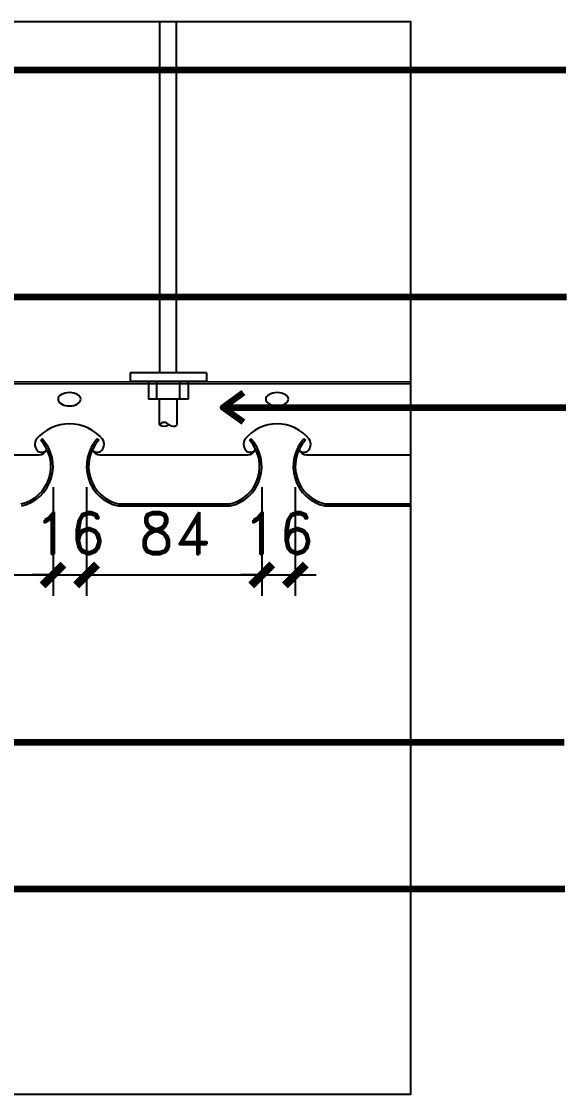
# Model space of a CAD drawing. Header units: millimetres. Extents: x -150677 to 588340, y -254013 to 149700.
# Drawn here: x 323979 to 324241, y -89184 to -88671 of the extents above; entities that cross this region are included whole.
import ezdxf

# ---------------------------------------------------------------- set-up
doc = ezdxf.new("R2010")
doc.units = ezdxf.units.MM
doc.header["$LTSCALE"] = 10
doc.header["$MEASUREMENT"] = 0
doc.styles.add('DIM', font='romand.shx')
doc.styles.get("Standard").update_dxf_attribs({"font": ''})
doc.styles.get('Standard').set_extended_font_data('SimSun')
doc.dimstyles.get("Standard").update_dxf_attribs({"dimscale": 100, "dimtxt": 3.5, "dimasz": 1, "dimexe": 2.5, "dimexo": 3, "dimgap": 1.5, "dimtad": 1, "dimdec": 0, "dimzin": 0, "dimdsep": 46, "dimtxsty": 'Standard', "dimblk": 'ARCHTICK', "dimcen": 0.09, "dimadec": 0, "dimazin": 0, "dimtfac": 1, "dimtdec": 0, "dimtix": 1, "dimtmove": 2, "dimatfit": 3, "dimfxl": 1, "dimtolj": 1, "dimtzin": 0, "dimarcsym": 0})

# ---------------------------------------------------------------- blocks, each defined once
blk = doc.blocks.new('_ArchTick')
at = {"color": 0, "linetype": 'ByBlock', "const_width": 0.4}
blk.add_lwpolyline([(-0.5, -0.5), (0.5, 0.5)], dxfattribs=at)
blk = doc.blocks.new('*D1639')
at = {"color": 252, "transparency": 16777216}
for p, q in [((323910.54, -88893.62), (323910.54, -88945.62)), ((323994.49, -88893.62), (323994.49, -88945.62)), ((323910.54, -88935.62), (323994.49, -88935.62))]:
    blk.add_line(p, q, dxfattribs=at)
at = {"layer": 'Defpoints', "color": 0, "transparency": 16777216}
for p in [(323910.54, -88883.62, 0), (323994.49, -88883.62, 0), (323994.49, -88935.62)]:
    blk.add_point(p, dxfattribs=at)
at = {"color": 252, "transparency": 16777216, "xscale": 10, "yscale": 10, "zscale": 10, "rotation": 180}
blk.add_blockref('_ArchTick', (323910.54, -88935.62), dxfattribs=at)
at = {"color": 252, "transparency": 16777216, "xscale": 10, "yscale": 10, "zscale": 10}
blk.add_blockref('_ArchTick', (323994.49, -88935.62), dxfattribs=at)
at = {"color": 33, "transparency": 16777216, "insert": (323952.52, -88915.62), "char_height": 20, "attachment_point": 5, "style": 'DIM'}
blk.add_mtext('\\A1;84', dxfattribs=at)
blk = doc.blocks.new('_Open90')
at = {"color": 0, "linetype": 'ByBlock', "lineweight": -2}
for p, q in [((0, 0), (-1, 0)), ((-0.5, 0.5), (0, 0)), ((0, 0), (-0.5, -0.5))]:
    blk.add_line(p, q, dxfattribs=at)
blk = doc.blocks.new('*D1640')
at = {"color": 252, "transparency": 16777216}
for p, q in [((323994.49, -88893.62), (323994.49, -88945.62)), ((324010.54, -88893.62), (324010.54, -88945.62)), ((323994.49, -88935.62), (323984.49, -88935.62)), ((323994.49, -88935.62), (324010.54, -88935.62)), ((324010.54, -88935.62), (324020.54, -88935.62))]:
    blk.add_line(p, q, dxfattribs=at)
at = {"layer": 'Defpoints', "color": 0, "transparency": 16777216}
for p in [(323994.49, -88883.62, 0), (324010.54, -88883.62, 0), (324010.54, -88935.62)]:
    blk.add_point(p, dxfattribs=at)
at = {"color": 252, "transparency": 16777216, "xscale": 10, "yscale": 10, "zscale": 10}
blk.add_blockref('_ArchTick', (323994.49, -88935.62), dxfattribs=at)
at = {"color": 252, "transparency": 16777216, "xscale": 10, "yscale": 10, "zscale": 10, "rotation": 180}
blk.add_blockref('_ArchTick', (324010.54, -88935.62), dxfattribs=at)
at = {"color": 33, "transparency": 16777216, "insert": (324002.52, -88915.62), "char_height": 20, "attachment_point": 5, "style": 'DIM'}
blk.add_mtext('\\A1;16', dxfattribs=at)
blk = doc.blocks.new('*D1641')
at = {"color": 252, "transparency": 16777216}
for p, q in [((324010.54, -88893.62), (324010.54, -88945.62)), ((324094.49, -88893.62), (324094.49, -88945.62)), ((324010.54, -88935.62), (324094.49, -88935.62))]:
    blk.add_line(p, q, dxfattribs=at)
at = {"layer": 'Defpoints', "color": 0, "transparency": 16777216}
for p in [(324010.54, -88883.62, 0), (324094.49, -88883.62, 0), (324094.49, -88935.62)]:
    blk.add_point(p, dxfattribs=at)
at = {"color": 252, "transparency": 16777216, "xscale": 10, "yscale": 10, "zscale": 10, "rotation": 180}
blk.add_blockref('_ArchTick', (324010.54, -88935.62), dxfattribs=at)
at = {"color": 252, "transparency": 16777216, "xscale": 10, "yscale": 10, "zscale": 10}
blk.add_blockref('_ArchTick', (324094.49, -88935.62), dxfattribs=at)
at = {"color": 33, "transparency": 16777216, "insert": (324052.52, -88915.62), "char_height": 20, "attachment_point": 5, "style": 'DIM'}
blk.add_mtext('\\A1;84', dxfattribs=at)
blk = doc.blocks.new('*D1642')
at = {"color": 252, "transparency": 16777216}
for p, q in [((324094.49, -88893.62), (324094.49, -88945.62)), ((324110.54, -88893.62), (324110.54, -88945.62)), ((324094.49, -88935.62), (324084.49, -88935.62)), ((324094.49, -88935.62), (324110.54, -88935.62)), ((324110.54, -88935.62), (324120.54, -88935.62))]:
    blk.add_line(p, q, dxfattribs=at)
at = {"layer": 'Defpoints', "color": 0, "transparency": 16777216}
for p in [(324094.49, -88883.62, 0), (324110.54, -88883.62, 0), (324110.54, -88935.62)]:
    blk.add_point(p, dxfattribs=at)
at = {"color": 252, "transparency": 16777216, "xscale": 10, "yscale": 10, "zscale": 10}
blk.add_blockref('_ArchTick', (324094.49, -88935.62), dxfattribs=at)
at = {"color": 252, "transparency": 16777216, "xscale": 10, "yscale": 10, "zscale": 10, "rotation": 180}
blk.add_blockref('_ArchTick', (324110.54, -88935.62), dxfattribs=at)
at = {"color": 33, "transparency": 16777216, "insert": (324102.52, -88915.62), "char_height": 20, "attachment_point": 5, "style": 'DIM'}
blk.add_mtext('\\A1;16', dxfattribs=at)

msp = doc.modelspace()

# ---------------------------------------------------------------- linework, layer by layer
at = {"color": 1}
for p, q in [((324045.64, -88838.77), (324045.64, -88670.51)), ((324053.64, -88838.77), (324053.64, -88670.51)), ((324068.01, -88838.77), (324031.36, -88838.77)), ((324031.36, -88838.77), (324031.36, -88842.97)), ((324068.01, -88838.77), (324068.01, -88842.95)), ((324068.01, -88842.95), (324031.36, -88842.96)), ((324040.2, -88842.96), (324040.2, -88851.34)), ((324059.26, -88842.96), (324059.26, -88851.34)), ((324059.26, -88851.34), (324040.2, -88851.34)), ((324045.49, -88863.7), (324045.49, -88851.34)), ((324053.88, -88863.94), (324053.88, -88851.34)), ((323916.91, -88878.04), (323987.79, -88878.04)), ((324016.91, -88878.04), (324087.79, -88878.04)), ((324115.91, -88878.04), (324165.79, -88878.04))]:
    msp.add_line(p, q, dxfattribs=at)
at = {"color": 8}
for p, q in [((324044.04, -88842.96), (324044.04, -88851.34)), ((324055.04, -88842.96), (324055.04, -88851.34))]:
    msp.add_line(p, q, dxfattribs=at)
at = {"color": 4}
for p, q in [((323989.33, -88870.44), (323988.6, -88871.12)), ((324015.7, -88870.44), (324016.44, -88871.12)), ((324089.33, -88870.44), (324088.6, -88871.12)), ((324114.7, -88870.44), (324115.44, -88871.12)), ((324025.68, -88901.54), (324079.36, -88901.54)), ((324124.68, -88901.54), (324165.79, -88901.54)), ((324025.67, -88902.54), (324079.36, -88902.54)), ((324124.67, -88902.54), (324165.79, -88902.54))]:
    msp.add_line(p, q, dxfattribs=at)
at = {"color": 252}
msp.add_lwpolyline([(323711.28, -88670.51), (324165.79, -88670.51), (324165.79, -89184.48), (323711.28, -89184.48)], close=True, dxfattribs=at)
at = {"color": 1}
for points in [[(323902.54, -88843.04), (324165.79, -88842.9)], [(323902.54, -88844.04), (324165.79, -88843.9)]]:
    msp.add_lwpolyline(points, dxfattribs=at)
for centre, radius, start, end in [((324002.35, -88884.03), 20.79, 40.0873, 139.9127), ((324047.77, -88865.49), 2.9, 40.2666, 141.7178), ((324047.68, -88860.36), 3.99, 236.7934, 305.1911), ((324052.14, -88861.09), 3.34, 229.498, 301.2816), ((324101.85, -88882.97), 19.73, 38.6726, 141.3274), ((323990.27, -88873), 4.49, 148.279, 230.4589), ((324014.43, -88873), 4.49, 309.5411, 31.721), ((324090.27, -88873), 4.49, 148.279, 230.4589), ((324113.43, -88873), 4.49, 309.5411, 31.721), ((323988.93, -88873.78), 3.09, 240.553, 321.3652), ((323987.63, -88873.91), 4.13, 272.2162, 334.1771), ((324017.07, -88873.91), 4.13, 205.8229, 267.7838), ((324015.77, -88873.78), 3.09, 218.6348, 299.447), ((324088.93, -88873.78), 3.09, 240.553, 321.3652), ((324088.93, -88873.78), 3.09, 240.553, 321.3652), ((324087.63, -88873.91), 4.13, 272.2162, 334.1771), ((324087.63, -88873.91), 4.13, 272.2162, 334.1771), ((324116.07, -88873.91), 4.13, 205.8229, 267.7838), ((324114.77, -88873.78), 3.09, 218.6348, 299.447)]:
    msp.add_arc(centre, radius, start, end, dxfattribs=at)
at = {"color": 4}
for centre, radius, start, end in [((323975.1, -88883.62), 19.39, 282.6741, 42.8082), ((324029.93, -88883.62), 19.39, 137.1918, 257.3259), ((324075.1, -88883.62), 19.39, 282.6741, 42.8082), ((324128.93, -88883.62), 19.39, 137.1918, 257.3259), ((323975.1, -88883.62), 18.39, 282.6741, 42.8082), ((324029.93, -88883.62), 18.39, 137.1918, 257.3259), ((324075.1, -88883.62), 18.39, 282.6741, 42.8082), ((324128.93, -88883.62), 18.39, 137.1918, 257.3259)]:
    msp.add_arc(centre, radius, start, end, dxfattribs=at)
at = {"color": 1, "extrusion": (0, 0, -1)}
for centre in [(324002.35, -88851.46), (324101.85, -88851.46)]:
    msp.add_ellipse(centre, major_axis=(5.46, 0), ratio=0.583171, dxfattribs=at)

# ---------------------------------------------------------------- dimensions: what is measured, and where the dimension line sits
at = {"color": 252}
for base, p1, p2, picture, middle in [((323994.49, -88935.62, 0), (323910.54, -88883.62), (323994.49, -88883.62), '*D1639', (323952.52, -88915.62, 0)), ((324010.54, -88935.62, 0), (323994.49, -88883.62), (324010.54, -88883.62), '*D1640', (324002.52, -88915.62, 0)), ((324094.49, -88935.62, 0), (324010.54, -88883.62), (324094.49, -88883.62), '*D1641', (324052.52, -88915.62, 0)), ((324110.54, -88935.62, 0), (324094.49, -88883.62), (324110.54, -88883.62), '*D1642', (324102.52, -88915.62, 0))]:
    dim = msp.add_linear_dim(base=base, p1=p1, p2=p2, angle=180, dimstyle='Standard', override={"dimscale": 10, "dimtxt": 2, "dimasz": 1, "dimexe": 1, "dimexo": 1, "dimgap": 1, "dimtad": 1, "dimtih": 0, "dimtoh": 0, "dimdec": 0, "dimtxsty": 'DIM', "dimblk": 'ArchTick', "dimcen": 0, "dimclrd": 252, "dimclre": 252, "dimclrt": 33, "dimtfac": 0.5, "dimtdec": 0, "dimtix": 1, "dimtofl": 1, "dimtmove": 2, "dimatfit": 2, "dimldrblk": 'Open90', "dimfxl": 6, "dimfxlon": 1, "dimlwd": 65535, "dimlwe": 65535}, dxfattribs=at)
    dim.commit()
    dim.dimension.update_dxf_attribs({"geometry": picture, "text_midpoint": middle})

# ---------------------------------------------------------------- leaders
for points in [[(323821.72, -88754.76, 0), (323821.72, -88693.73, 0), (324240.18, -88693.73, 0)], [(323880.93, -88802.47), (324240.5, -88802.47)], [(324075.78, -88855.36, 0), (324240.23, -88855.36, 0)], [(323861.85, -89015.75, 0), (324239.43, -89015.75, 0)], [(323902.54, -89085.94), (324239.76, -89085.94)]]:
    msp.add_leader(points, dimstyle='Standard', override={"dimscale": 10, "dimtxt": 2, "dimasz": 1, "dimexe": 1, "dimexo": 1, "dimgap": 1, "dimtad": 0, "dimtih": 0, "dimtoh": 0, "dimdec": 0, "dimtxsty": 'DIM', "dimcen": 0, "dimclrd": 252, "dimclre": 252, "dimclrt": 33, "dimtfac": 0.5, "dimtdec": 0, "dimtix": 1, "dimtofl": 1, "dimtmove": 2, "dimatfit": 2, "dimldrblk": 'Open90', "dimfxl": 6, "dimfxlon": 1, "dimlwd": 65535, "dimlwe": 65535}, dxfattribs=at)

doc.saveas('drawing.dxf')
